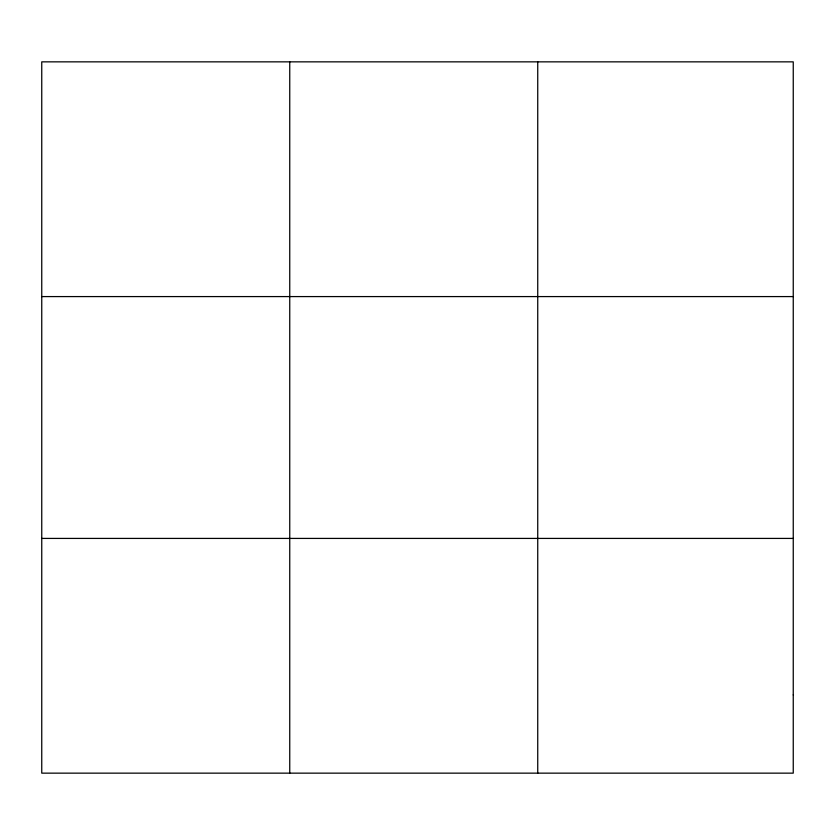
<?xml version="1.0" encoding="UTF-8"?>
<svg xmlns="http://www.w3.org/2000/svg" width="835" height="835" viewBox="0 0 835 835"><rect width="100%" height="100%" fill="white"/><g stroke="black" fill="none" stroke-linecap="round" stroke-linejoin="round"><path stroke-width="1.25" d="M289.745 773.147L289.745 61.853M537.74 773.147L537.74 61.853M41.75 296.582L793.25 296.582M41.75 538.418L793.25 538.418M793.25 694.908L793.25 773.147L41.75 773.147L41.75 61.853L793.25 61.853L793.25 694.908"/></g></svg>
